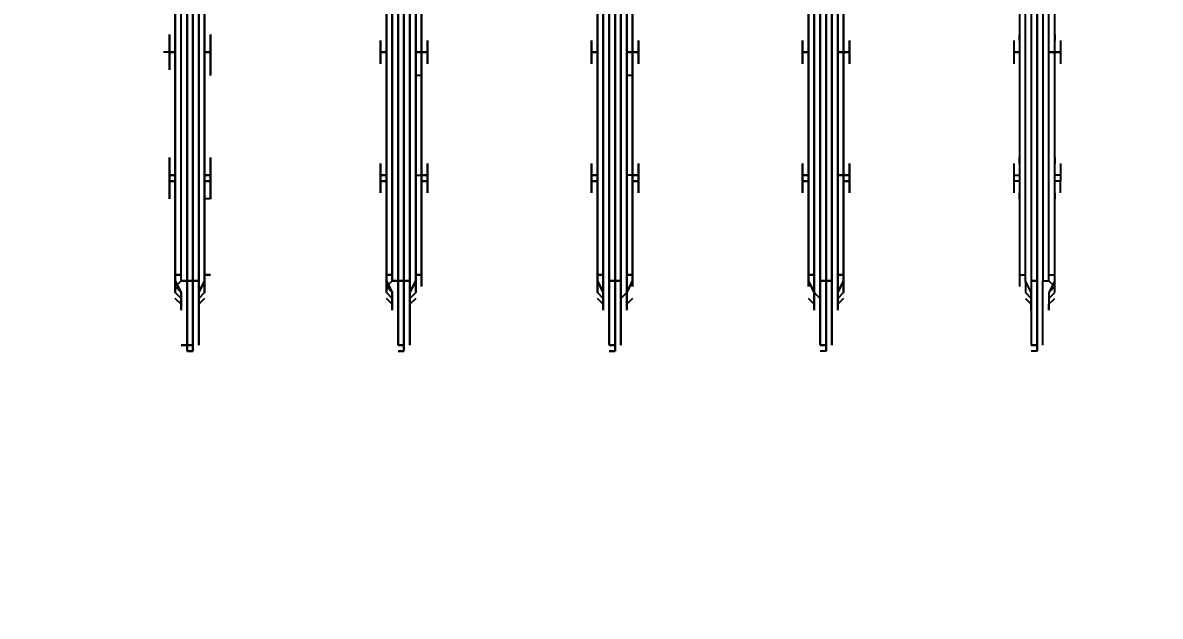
# Model space of a CAD drawing. Header units: metres. Extents: x 529751 to 530172, y 2673807 to 2674119.
# Drawn here: x 529982.7355 to 529983.0039, y 2673955.0805 to 2673955.2205 of the extents above; entities that cross this region are included whole.
import ezdxf

# ---------------------------------------------------------------- set-up
doc = ezdxf.new("R2010")
doc.units = ezdxf.units.M
doc.layers.add('IDT', color=7, linetype='Continuous')
doc.layers.add('MMS Block Numbering', color=7, linetype='Continuous')
doc.styles.add('Adani Regular', font='Adani Regular.ttf')

# ---------------------------------------------------------------- blocks, each defined once
blk = doc.blocks.new('IDT')
at = {"layer": 'IDT', "color": 0, "lineweight": 25}
for p, q in [((17.25909, 9.0185), (17.25909, 9.00329)), ((17.26048, 9.01989), (17.26048, 9.00329)), ((17.26048, 9.00329), (17.26048, 9.01989)), ((17.26048, 9.01989), (17.26186, 9.01989)), ((17.26186, 9.0185), (17.26048, 9.0185)), ((17.26048, 9.0185), (17.26186, 9.0185)), ((17.26186, 9.00329), (17.26186, 9.0185)), ((17.30889, 9.00329), (17.30889, 9.0185)), ((17.30889, 9.0185), (17.30889, 9.00329)), ((17.31027, 9.01989), (17.31027, 9.00329)), ((17.31027, 9.00329), (17.31027, 9.01989)), ((17.31027, 9.01989), (17.31027, 9.00329)), ((17.31027, 9.00329), (17.31027, 9.01989)), ((17.31027, 9.01989), (17.31165, 9.01989)), ((17.31165, 9.0185), (17.31027, 9.0185)), ((17.31027, 9.0185), (17.31165, 9.0185)), ((17.31165, 9.0185), (17.31027, 9.0185)), ((17.31027, 9.0185), (17.31165, 9.0185)), ((17.31165, 9.0185), (17.31165, 9.00329)), ((17.31165, 9.00329), (17.31165, 9.0185)), ((17.35868, 9.00329), (17.35868, 9.0185)), ((17.35868, 9.0185), (17.35868, 9.00329)), ((17.36145, 9.01989), (17.36006, 9.01989)), ((17.36006, 9.01989), (17.36006, 9.00329)), ((17.36006, 9.00329), (17.36006, 9.01989)), ((17.36006, 9.01989), (17.36006, 9.00329)), ((17.36006, 9.00329), (17.36006, 9.01989)), ((17.36006, 9.01989), (17.36145, 9.01989)), ((17.36145, 9.0185), (17.36006, 9.0185)), ((17.36006, 9.0185), (17.36145, 9.0185)), ((17.36145, 9.0185), (17.36006, 9.0185)), ((17.36006, 9.0185), (17.36145, 9.0185)), ((17.36145, 9.0185), (17.36145, 9.00329)), ((17.36145, 9.00329), (17.36145, 9.0185)), ((17.40847, 9.00329), (17.40847, 9.0185)), ((17.40847, 9.0185), (17.40847, 9.00329)), ((17.40986, 9.01989), (17.40986, 9.00329)), ((17.40986, 9.00329), (17.40986, 9.01989)), ((17.40986, 9.01989), (17.41124, 9.01989)), ((17.41124, 9.01989), (17.40986, 9.01989)), ((17.40986, 9.01989), (17.40986, 9.00329)), ((17.40986, 9.00329), (17.40986, 9.01989)), ((17.41124, 9.0185), (17.40986, 9.0185)), ((17.40986, 9.0185), (17.41124, 9.0185)), ((17.41124, 9.0185), (17.40986, 9.0185)), ((17.40986, 9.0185), (17.41124, 9.0185)), ((17.41124, 9.00329), (17.41124, 9.0185)), ((17.41124, 9.0185), (17.41124, 9.00329)), ((17.45827, 9.00329), (17.45827, 9.0185)), ((17.45827, 9.0185), (17.45827, 9.00329)), ((17.46103, 9.01989), (17.45965, 9.01989)), ((17.45965, 9.01989), (17.45965, 9.00329)), ((17.45965, 9.00329), (17.45965, 9.01989)), ((17.45965, 9.01989), (17.46103, 9.01989)), ((17.46103, 9.0185), (17.45965, 9.0185)), ((17.45965, 9.0185), (17.46103, 9.0185)), ((17.46103, 9.00329), (17.46103, 9.01989)), ((17.46103, 9.01989), (17.46103, 9.00329)), ((17.46103, 9.0185), (17.46103, 9.00329)), ((17.46103, 9.00329), (17.46103, 9.0185)), ((17.46103, 9.0185), (17.46242, 9.0185)), ((17.46242, 9.0185), (17.46103, 9.0185)), ((17.25771, 9.00605), (17.25771, 9.0102)), ((17.25771, 9.0102), (17.25771, 9.00882)), ((17.26186, 9.00882), (17.26186, 9.0102)), ((17.26186, 9.0102), (17.26186, 9.00605)), ((17.3075, 9.0102), (17.3075, 9.00605)), ((17.3075, 9.00605), (17.3075, 9.0102)), ((17.3075, 9.0102), (17.3075, 9.00882)), ((17.3075, 9.00882), (17.3075, 9.0102)), ((17.31304, 9.00882), (17.31304, 9.0102)), ((17.31304, 9.0102), (17.31304, 9.00605)), ((17.31304, 9.00605), (17.31304, 9.0102)), ((17.31304, 9.0102), (17.31304, 9.00882)), ((17.3573, 9.0102), (17.3573, 9.00605)), ((17.3573, 9.00605), (17.3573, 9.0102)), ((17.3573, 9.0102), (17.3573, 9.00882)), ((17.3573, 9.00882), (17.3573, 9.0102)), ((17.36283, 9.00882), (17.36283, 9.0102)), ((17.36283, 9.0102), (17.36283, 9.00605)), ((17.36283, 9.00605), (17.36283, 9.0102)), ((17.36283, 9.0102), (17.36283, 9.00882)), ((17.40847, 9.00605), (17.40847, 9.0102)), ((17.40847, 9.0102), (17.40847, 9.00882)), ((17.40847, 9.00882), (17.40847, 9.0102)), ((17.40847, 9.0102), (17.40847, 9.00605)), ((17.41262, 9.00882), (17.41262, 9.0102)), ((17.41262, 9.0102), (17.41262, 9.00605)), ((17.41262, 9.00605), (17.41262, 9.0102)), ((17.41262, 9.0102), (17.41262, 9.00882)), ((17.45827, 9.00605), (17.45827, 9.0102)), ((17.45827, 9.0102), (17.45827, 9.00882)), ((17.45827, 9.00882), (17.45827, 9.0102)), ((17.45827, 9.0102), (17.45827, 9.00605)), ((17.46242, 9.00882), (17.46242, 9.0102)), ((17.46242, 9.0102), (17.46242, 9.00605)), ((17.46242, 9.00605), (17.46242, 9.0102)), ((17.46242, 9.0102), (17.46242, 9.00882)), ((17.25771, 9.00882), (17.25633, 9.00744)), ((17.25771, 9.00744), (17.25633, 9.00605)), ((17.26324, 9.00744), (17.26186, 9.00882)), ((17.26324, 9.00605), (17.26186, 9.00744)), ((17.3075, 9.00882), (17.30612, 9.00744)), ((17.30612, 9.00744), (17.3075, 9.00882)), ((17.30612, 9.00605), (17.3075, 9.00744)), ((17.3075, 9.00744), (17.30612, 9.00605)), ((17.31165, 9.00744), (17.31304, 9.00605)), ((17.31304, 9.00605), (17.31165, 9.00744)), ((17.31442, 9.00744), (17.31304, 9.00882)), ((17.31304, 9.00882), (17.31442, 9.00744)), ((17.3573, 9.00882), (17.35591, 9.00744)), ((17.35591, 9.00744), (17.3573, 9.00882)), ((17.3573, 9.00605), (17.35868, 9.00744)), ((17.35868, 9.00744), (17.3573, 9.00605)), ((17.36421, 9.00744), (17.36283, 9.00882)), ((17.36283, 9.00882), (17.36421, 9.00744)), ((17.36421, 9.00605), (17.36283, 9.00744)), ((17.36283, 9.00744), (17.36421, 9.00605)), ((17.40847, 9.00882), (17.40709, 9.00744)), ((17.40709, 9.00744), (17.40847, 9.00882)), ((17.40709, 9.00605), (17.40847, 9.00744)), ((17.40847, 9.00744), (17.40709, 9.00605)), ((17.41401, 9.00744), (17.41262, 9.00882)), ((17.41262, 9.00882), (17.41401, 9.00744)), ((17.41401, 9.00605), (17.41262, 9.00744)), ((17.41262, 9.00744), (17.41401, 9.00605)), ((17.45827, 9.00882), (17.45688, 9.00744)), ((17.45688, 9.00744), (17.45827, 9.00882)), ((17.45688, 9.00605), (17.45827, 9.00744)), ((17.45827, 9.00744), (17.45688, 9.00605)), ((17.4638, 9.00744), (17.46242, 9.00882)), ((17.46242, 9.00882), (17.4638, 9.00744)), ((17.4638, 9.00605), (17.46242, 9.00744)), ((17.46242, 9.00744), (17.4638, 9.00605)), ((17.25633, 9.00467), (17.25771, 9.00605)), ((17.25633, 9.00329), (17.25771, 9.00605)), ((17.25633, 9.00605), (17.25633, 9.00467)), ((17.25771, 9.00329), (17.25633, 9.00467)), ((17.25633, 9.00467), (17.25633, 9.00191)), ((17.26186, 9.00605), (17.26324, 9.00329)), ((17.26324, 9.00329), (17.26324, 9.00605)), ((17.26324, 9.00467), (17.26324, 9.00605)), ((17.26463, 9.00191), (17.26463, 9.00467)), ((17.3075, 9.00605), (17.30612, 9.00329)), ((17.30612, 9.00329), (17.3075, 9.00605)), ((17.30612, 9.00467), (17.30612, 9.00605)), ((17.30612, 9.00605), (17.30612, 9.00467)), ((17.30612, 9.00467), (17.30612, 9.00191)), ((17.30612, 9.00191), (17.30612, 9.00467)), ((17.3075, 9.00329), (17.3075, 9.00605)), ((17.3075, 9.00605), (17.3075, 9.00329)), ((17.31304, 9.00605), (17.31442, 9.00329)), ((17.31442, 9.00329), (17.31304, 9.00605)), ((17.31304, 9.00329), (17.31304, 9.00605)), ((17.31304, 9.00605), (17.31304, 9.00329)), ((17.31304, 9.00605), (17.31304, 9.00467)), ((17.31304, 9.00467), (17.31304, 9.00605)), ((17.31442, 9.00191), (17.31442, 9.00467)), ((17.31442, 9.00467), (17.31442, 9.00191)), ((17.3573, 9.00605), (17.35591, 9.00329)), ((17.35591, 9.00329), (17.3573, 9.00605)), ((17.35591, 9.00191), (17.35591, 9.00467)), ((17.35591, 9.00467), (17.35591, 9.00191)), ((17.3573, 9.00329), (17.3573, 9.00605)), ((17.3573, 9.00605), (17.3573, 9.00329)), ((17.3573, 9.00467), (17.3573, 9.00605)), ((17.3573, 9.00605), (17.3573, 9.00467)), ((17.36283, 9.00605), (17.36421, 9.00329)), ((17.36421, 9.00329), (17.36283, 9.00605)), ((17.36283, 9.00329), (17.36283, 9.00605)), ((17.36283, 9.00605), (17.36283, 9.00329)), ((17.36421, 9.00467), (17.36421, 9.00605)), ((17.36421, 9.00605), (17.36421, 9.00467)), ((17.36421, 9.00467), (17.36421, 9.00191)), ((17.36421, 9.00191), (17.36421, 9.00467)), ((17.40571, 9.00191), (17.40571, 9.00467)), ((17.40571, 9.00467), (17.40571, 9.00191)), ((17.40709, 9.00329), (17.40709, 9.00605)), ((17.40709, 9.00605), (17.40709, 9.00329)), ((17.40709, 9.00329), (17.40847, 9.00605)), ((17.40847, 9.00605), (17.40709, 9.00329)), ((17.40709, 9.00467), (17.40709, 9.00605)), ((17.40709, 9.00605), (17.40709, 9.00467)), ((17.41401, 9.00467), (17.41262, 9.00605)), ((17.41262, 9.00605), (17.41401, 9.00467)), ((17.41262, 9.00605), (17.41401, 9.00329)), ((17.41401, 9.00329), (17.41262, 9.00605)), ((17.41262, 9.00329), (17.41401, 9.00467)), ((17.41401, 9.00467), (17.41262, 9.00329)), ((17.41401, 9.00467), (17.41401, 9.00605)), ((17.41401, 9.00605), (17.41401, 9.00467)), ((17.41401, 9.00467), (17.41401, 9.00191)), ((17.41401, 9.00191), (17.41401, 9.00467)), ((17.45688, 9.00329), (17.45688, 9.00605)), ((17.45688, 9.00605), (17.45688, 9.00329)), ((17.45688, 9.00329), (17.45827, 9.00605)), ((17.45827, 9.00605), (17.45688, 9.00329)), ((17.45688, 9.00467), (17.45688, 9.00605)), ((17.45688, 9.00605), (17.45688, 9.00467)), ((17.45688, 9.00467), (17.45688, 9.00191)), ((17.45688, 9.00191), (17.45688, 9.00467)), ((17.46242, 9.00605), (17.4638, 9.00329)), ((17.4638, 9.00329), (17.46242, 9.00605)), ((17.4638, 9.00467), (17.46242, 9.00605)), ((17.46242, 9.00605), (17.4638, 9.00467)), ((17.46242, 9.00329), (17.4638, 9.00467)), ((17.4638, 9.00467), (17.46242, 9.00329)), ((17.4638, 9.00467), (17.4638, 9.00605)), ((17.4638, 9.00605), (17.4638, 9.00467)), ((17.4638, 9.00467), (17.4638, 9.00191)), ((17.4638, 9.00191), (17.4638, 9.00467)), ((17.25771, 9.00191), (17.25633, 9.00191)), ((17.25633, 9.00191), (17.25633, 8.80826)), ((17.25909, 9.00329), (17.25771, 9.00329)), ((17.25771, 9.00329), (17.25771, 8.80826)), ((17.25909, 8.80826), (17.25909, 9.00329)), ((17.26186, 9.00329), (17.26048, 9.00329)), ((17.26048, 9.00329), (17.26186, 9.00329)), ((17.26048, 8.80826), (17.26048, 9.00329)), ((17.26048, 9.00329), (17.26048, 8.80826)), ((17.26186, 8.80826), (17.26186, 9.00329)), ((17.26324, 9.00329), (17.26324, 8.80826)), ((17.26463, 9.00191), (17.26324, 9.00191)), ((17.26463, 8.80826), (17.26463, 9.00191)), ((17.30612, 9.00191), (17.3075, 9.00191)), ((17.3075, 9.00191), (17.30612, 9.00191)), ((17.30612, 9.00191), (17.30612, 8.80826)), ((17.30612, 8.80826), (17.30612, 9.00191)), ((17.3075, 8.80826), (17.3075, 9.00329)), ((17.3075, 9.00329), (17.3075, 8.80826)), ((17.30889, 9.00329), (17.31027, 9.00329)), ((17.31027, 9.00329), (17.30889, 9.00329)), ((17.30889, 9.00329), (17.30889, 8.80826)), ((17.30889, 8.80826), (17.30889, 9.00329)), ((17.31165, 9.00329), (17.31027, 9.00329)), ((17.31027, 9.00329), (17.31165, 9.00329)), ((17.31165, 9.00329), (17.31027, 9.00329)), ((17.31027, 9.00329), (17.31165, 9.00329)), ((17.31027, 8.80826), (17.31027, 9.00329)), ((17.31027, 9.00329), (17.31027, 8.80826)), ((17.31027, 8.80826), (17.31027, 9.00329)), ((17.31027, 9.00329), (17.31027, 8.80826)), ((17.31165, 9.00329), (17.31165, 8.80826)), ((17.31165, 8.80826), (17.31165, 9.00329)), ((17.31304, 8.80826), (17.31304, 9.00329)), ((17.31304, 9.00329), (17.31304, 8.80826)), ((17.31442, 9.00191), (17.31304, 9.00191)), ((17.31304, 9.00191), (17.31442, 9.00191)), ((17.31442, 9.00191), (17.31442, 8.80826)), ((17.31442, 8.80826), (17.31442, 9.00191)), ((17.35591, 9.00191), (17.3573, 9.00191)), ((17.3573, 9.00191), (17.35591, 9.00191)), ((17.35591, 9.00191), (17.35591, 8.8055)), ((17.35591, 8.8055), (17.35591, 9.00191)), ((17.3573, 8.8055), (17.3573, 9.00329)), ((17.3573, 9.00329), (17.3573, 8.8055)), ((17.35868, 9.00329), (17.35868, 8.8055)), ((17.35868, 8.8055), (17.35868, 9.00329)), ((17.36006, 9.00329), (17.35868, 9.00329)), ((17.35868, 9.00329), (17.36006, 9.00329)), ((17.36006, 9.00329), (17.36145, 9.00329)), ((17.36145, 9.00329), (17.36006, 9.00329)), ((17.36006, 9.00329), (17.36145, 9.00329)), ((17.36145, 9.00329), (17.36006, 9.00329)), ((17.36006, 8.8055), (17.36006, 9.00329)), ((17.36006, 9.00329), (17.36006, 8.8055)), ((17.36006, 8.8055), (17.36006, 9.00329)), ((17.36006, 9.00329), (17.36006, 8.8055)), ((17.36145, 9.00329), (17.36145, 8.8055)), ((17.36145, 8.8055), (17.36145, 9.00329)), ((17.36283, 8.8055), (17.36283, 9.00329)), ((17.36283, 9.00329), (17.36283, 8.8055)), ((17.36283, 9.00191), (17.36421, 9.00191)), ((17.36421, 9.00191), (17.36283, 9.00191)), ((17.36421, 9.00191), (17.36421, 8.8055)), ((17.36421, 8.8055), (17.36421, 9.00191)), ((17.40571, 9.00191), (17.40709, 9.00191)), ((17.40709, 9.00191), (17.40571, 9.00191)), ((17.40571, 9.00191), (17.40571, 8.8055)), ((17.40571, 8.8055), (17.40571, 9.00191)), ((17.40709, 8.8055), (17.40709, 9.00329)), ((17.40709, 9.00329), (17.40709, 8.8055)), ((17.40847, 9.00329), (17.40847, 8.8055)), ((17.40847, 8.8055), (17.40847, 9.00329)), ((17.40986, 9.00329), (17.40847, 9.00329)), ((17.40847, 9.00329), (17.40986, 9.00329)), ((17.40986, 9.00329), (17.41124, 9.00329)), ((17.41124, 9.00329), (17.40986, 9.00329)), ((17.40986, 8.8055), (17.40986, 9.00329)), ((17.40986, 9.00329), (17.40986, 8.8055)), ((17.40986, 8.8055), (17.40986, 9.00329)), ((17.40986, 9.00329), (17.40986, 8.8055)), ((17.41262, 9.00329), (17.41124, 9.00329)), ((17.41124, 9.00329), (17.41124, 8.8055)), ((17.41124, 8.8055), (17.41124, 9.00329)), ((17.41124, 9.00329), (17.41262, 9.00329)), ((17.41262, 8.8055), (17.41262, 9.00329)), ((17.41262, 9.00329), (17.41262, 8.8055)), ((17.41262, 9.00191), (17.41401, 9.00191)), ((17.41401, 9.00191), (17.41262, 9.00191)), ((17.41401, 9.00191), (17.41401, 8.8055)), ((17.41401, 8.8055), (17.41401, 9.00191)), ((17.45688, 9.00191), (17.4555, 9.00191)), ((17.4555, 9.00191), (17.45688, 9.00191)), ((17.45688, 8.8055), (17.45688, 9.00329)), ((17.45688, 9.00329), (17.45688, 8.8055)), ((17.45688, 9.00191), (17.45688, 8.8055)), ((17.45688, 8.8055), (17.45688, 9.00191)), ((17.45827, 9.00329), (17.45827, 8.8055)), ((17.45827, 8.8055), (17.45827, 9.00329)), ((17.45965, 9.00329), (17.45827, 9.00329)), ((17.45827, 9.00329), (17.45965, 9.00329)), ((17.46103, 9.00329), (17.45965, 9.00329)), ((17.45965, 9.00329), (17.46103, 9.00329)), ((17.45965, 9.00329), (17.45965, 8.8055)), ((17.45965, 8.8055), (17.45965, 9.00329)), ((17.46103, 9.00329), (17.46242, 9.00329)), ((17.46242, 9.00329), (17.46103, 9.00329)), ((17.46103, 9.00329), (17.46103, 8.8055)), ((17.46103, 8.8055), (17.46103, 9.00329)), ((17.46103, 9.00329), (17.46103, 8.8055)), ((17.46103, 8.8055), (17.46103, 9.00329)), ((17.46242, 9.00329), (17.46242, 8.8055)), ((17.46242, 9.00329), (17.46242, 8.8055)), ((17.46242, 9.00191), (17.4638, 9.00191)), ((17.4638, 9.00191), (17.46242, 9.00191)), ((17.4638, 9.00191), (17.4638, 8.8055)), ((17.4638, 8.8055), (17.4638, 9.00191)), ((17.25494, 8.98254), (17.25494, 8.97977)), ((17.25633, 8.98254), (17.25633, 8.98392)), ((17.25633, 8.98392), (17.25633, 8.97977)), ((17.26463, 8.97977), (17.26463, 8.98392)), ((17.26463, 8.98392), (17.26463, 8.98254)), ((17.26601, 8.97977), (17.26601, 8.98254)), ((17.30474, 8.97977), (17.30474, 8.98254)), ((17.30474, 8.98254), (17.30474, 8.97977)), ((17.30612, 8.98254), (17.30612, 8.98392)), ((17.30612, 8.98392), (17.30612, 8.98254)), ((17.30612, 8.97839), (17.30612, 8.98392)), ((17.30612, 8.98392), (17.30612, 8.97839)), ((17.31442, 8.97977), (17.31442, 8.98392)), ((17.31442, 8.98392), (17.31442, 8.98254)), ((17.31442, 8.98254), (17.31442, 8.98392)), ((17.31442, 8.98392), (17.31442, 8.97424)), ((17.3158, 8.98254), (17.3158, 8.97977)), ((17.3158, 8.97977), (17.3158, 8.98254)), ((17.35453, 8.98254), (17.35453, 8.97977)), ((17.35453, 8.97977), (17.35453, 8.98254)), ((17.35591, 8.98254), (17.35591, 8.98392)), ((17.35591, 8.98392), (17.35591, 8.98254)), ((17.35591, 8.97977), (17.35591, 8.98392)), ((17.35591, 8.98392), (17.35591, 8.97839)), ((17.36421, 8.98392), (17.36421, 8.98254)), ((17.36421, 8.98254), (17.36421, 8.98392)), ((17.36421, 8.97977), (17.36421, 8.98392)), ((17.36421, 8.98392), (17.36421, 8.97977)), ((17.3656, 8.97977), (17.3656, 8.98254)), ((17.3656, 8.98254), (17.3656, 8.97977)), ((17.40432, 8.97977), (17.40432, 8.98254)), ((17.40432, 8.98254), (17.40432, 8.97977)), ((17.40571, 8.97977), (17.40571, 8.98392)), ((17.40571, 8.98392), (17.40571, 8.98254)), ((17.40571, 8.98254), (17.40571, 8.98392)), ((17.40571, 8.98392), (17.40571, 8.97839)), ((17.41401, 8.98392), (17.41401, 8.97977)), ((17.41401, 8.97977), (17.41401, 8.98392)), ((17.41401, 8.98392), (17.41401, 8.98254)), ((17.41401, 8.98254), (17.41401, 8.98392)), ((17.41539, 8.98254), (17.41539, 8.97977)), ((17.41539, 8.97977), (17.41539, 8.98254)), ((17.4555, 8.98392), (17.4555, 8.98254)), ((17.4555, 8.97977), (17.4555, 8.98392)), ((17.4555, 8.98392), (17.4555, 8.98254)), ((17.4555, 8.97977), (17.4555, 8.98392)), ((17.4555, 8.98392), (17.45688, 8.98392)), ((17.4555, 8.98254), (17.4555, 8.97977)), ((17.4555, 8.98254), (17.4555, 8.97977)), ((17.4638, 8.98392), (17.4638, 8.97977)), ((17.4638, 8.97839), (17.4638, 8.98392)), ((17.46518, 8.98392), (17.46518, 8.98254)), ((17.46518, 8.98254), (17.46518, 8.98392)), ((17.46518, 8.98254), (17.46518, 8.97977)), ((17.46518, 8.97977), (17.46518, 8.98254)), ((17.25494, 8.97977), (17.25633, 8.97977)), ((17.25494, 8.97839), (17.25494, 8.97977)), ((17.25633, 8.97977), (17.25633, 8.97839)), ((17.26463, 8.97839), (17.26463, 8.97977)), ((17.26463, 8.97977), (17.26601, 8.97977)), ((17.26601, 8.97839), (17.26601, 8.97977)), ((17.30612, 8.97977), (17.30474, 8.97977)), ((17.30474, 8.97977), (17.30474, 8.97839)), ((17.30474, 8.97839), (17.30474, 8.97977)), ((17.30474, 8.97977), (17.30612, 8.97977)), ((17.31442, 8.97839), (17.31442, 8.97977)), ((17.3158, 8.97977), (17.31442, 8.97977)), ((17.31442, 8.97977), (17.3158, 8.97977)), ((17.3158, 8.97839), (17.3158, 8.97977)), ((17.3158, 8.97977), (17.3158, 8.97839)), ((17.35453, 8.97977), (17.35591, 8.97977)), ((17.35591, 8.97977), (17.35453, 8.97977)), ((17.35453, 8.97977), (17.35453, 8.97839)), ((17.35453, 8.97839), (17.35453, 8.97977)), ((17.35591, 8.97839), (17.35591, 8.97977)), ((17.36421, 8.97839), (17.36421, 8.97977)), ((17.36421, 8.97977), (17.3656, 8.97977)), ((17.3656, 8.97977), (17.36421, 8.97977)), ((17.36421, 8.97977), (17.36421, 8.97839)), ((17.3656, 8.97977), (17.3656, 8.97839)), ((17.3656, 8.97839), (17.3656, 8.97977)), ((17.40571, 8.97977), (17.40432, 8.97977)), ((17.40432, 8.97977), (17.40432, 8.97839)), ((17.40432, 8.97839), (17.40432, 8.97977)), ((17.40432, 8.97977), (17.40571, 8.97977)), ((17.40571, 8.97839), (17.40571, 8.97977)), ((17.41401, 8.97977), (17.41401, 8.97839)), ((17.41401, 8.97839), (17.41401, 8.97977)), ((17.41401, 8.97977), (17.41539, 8.97977)), ((17.41539, 8.97977), (17.41401, 8.97977)), ((17.41539, 8.97977), (17.41539, 8.97839)), ((17.41539, 8.97839), (17.41539, 8.97977)), ((17.4555, 8.97977), (17.4555, 8.97839)), ((17.4555, 8.97839), (17.4555, 8.97977)), ((17.4555, 8.97977), (17.4555, 8.97839)), ((17.4555, 8.97839), (17.4555, 8.97977)), ((17.4555, 8.97977), (17.45688, 8.97977)), ((17.45688, 8.97977), (17.4555, 8.97977)), ((17.4638, 8.97977), (17.46518, 8.97977)), ((17.46518, 8.97977), (17.4638, 8.97977)), ((17.4638, 8.97977), (17.4638, 8.97839)), ((17.46518, 8.97977), (17.46518, 8.97839)), ((17.46518, 8.97839), (17.46518, 8.97977)), ((17.25494, 8.97563), (17.25494, 8.97839)), ((17.25494, 8.97839), (17.25633, 8.97839)), ((17.25633, 8.97839), (17.25633, 8.97424)), ((17.26463, 8.97424), (17.26463, 8.97839)), ((17.26601, 8.97839), (17.26463, 8.97839)), ((17.26601, 8.97563), (17.26601, 8.97839)), ((17.30474, 8.97839), (17.30474, 8.97563)), ((17.30474, 8.97563), (17.30474, 8.97839)), ((17.30474, 8.97839), (17.30612, 8.97839)), ((17.30612, 8.97839), (17.30474, 8.97839)), ((17.3075, 8.97839), (17.30612, 8.97839)), ((17.30612, 8.97839), (17.30612, 8.97424)), ((17.30612, 8.97424), (17.30612, 8.97839)), ((17.30612, 8.97839), (17.3075, 8.97839)), ((17.31442, 8.97424), (17.31442, 8.97839)), ((17.31442, 8.97839), (17.3158, 8.97839)), ((17.3158, 8.97839), (17.31442, 8.97839)), ((17.3158, 8.97839), (17.3158, 8.97563)), ((17.3158, 8.97563), (17.3158, 8.97839)), ((17.35591, 8.97839), (17.35453, 8.97839)), ((17.35453, 8.97839), (17.35453, 8.97563)), ((17.35453, 8.97563), (17.35453, 8.97839)), ((17.35453, 8.97839), (17.35591, 8.97839)), ((17.35591, 8.97839), (17.35591, 8.97424)), ((17.35591, 8.97424), (17.35591, 8.97839)), ((17.35591, 8.97839), (17.3573, 8.97839)), ((17.36421, 8.97839), (17.3656, 8.97839)), ((17.3656, 8.97839), (17.36421, 8.97839)), ((17.36421, 8.97839), (17.36421, 8.97424)), ((17.36421, 8.97424), (17.36421, 8.97839)), ((17.3656, 8.97839), (17.3656, 8.97563)), ((17.3656, 8.97563), (17.3656, 8.97839)), ((17.40571, 8.97839), (17.40432, 8.97839)), ((17.40432, 8.97839), (17.40432, 8.97563)), ((17.40432, 8.97563), (17.40432, 8.97839)), ((17.40432, 8.97839), (17.40571, 8.97839)), ((17.40709, 8.97839), (17.40571, 8.97839)), ((17.40571, 8.97839), (17.40571, 8.97424)), ((17.40571, 8.97424), (17.40571, 8.97839)), ((17.41401, 8.97424), (17.41401, 8.97839)), ((17.41401, 8.97839), (17.41401, 8.97424)), ((17.41401, 8.97839), (17.41539, 8.97839)), ((17.41539, 8.97839), (17.41401, 8.97839)), ((17.41539, 8.97839), (17.41539, 8.97563)), ((17.41539, 8.97563), (17.41539, 8.97839)), ((17.4555, 8.97839), (17.4555, 8.97563)), ((17.4555, 8.97563), (17.4555, 8.97839)), ((17.4555, 8.97839), (17.4555, 8.97424)), ((17.4555, 8.97424), (17.4555, 8.97839)), ((17.4555, 8.97839), (17.45688, 8.97839)), ((17.45688, 8.97839), (17.4555, 8.97839)), ((17.4555, 8.97839), (17.45688, 8.97839)), ((17.45688, 8.97839), (17.4555, 8.97839)), ((17.4638, 8.97839), (17.4638, 8.97424)), ((17.4638, 8.97424), (17.4638, 8.97839)), ((17.4638, 8.97839), (17.46518, 8.97839)), ((17.46518, 8.97839), (17.4638, 8.97839)), ((17.46518, 8.97839), (17.46518, 8.97563)), ((17.46518, 8.97563), (17.46518, 8.97839)), ((17.25633, 8.97424), (17.25633, 8.97563)), ((17.26463, 8.97563), (17.26463, 8.97424)), ((17.30612, 8.97424), (17.30612, 8.97563)), ((17.30612, 8.97563), (17.30612, 8.97424)), ((17.31442, 8.97563), (17.31442, 8.97424)), ((17.31442, 8.97424), (17.31442, 8.97563)), ((17.35591, 8.97424), (17.35591, 8.97563)), ((17.35591, 8.97563), (17.35591, 8.97424)), ((17.36421, 8.97424), (17.36421, 8.97563)), ((17.36421, 8.97563), (17.36421, 8.97424)), ((17.40571, 8.97424), (17.40571, 8.97563)), ((17.40571, 8.97563), (17.40571, 8.97424)), ((17.41401, 8.97563), (17.41401, 8.97424)), ((17.41401, 8.97424), (17.41401, 8.97563)), ((17.4555, 8.97563), (17.4555, 8.97424)), ((17.4555, 8.97424), (17.4555, 8.97563)), ((17.46518, 8.97563), (17.46518, 8.97424)), ((17.46518, 8.97424), (17.46518, 8.97563)), ((17.25633, 8.95488), (17.25633, 8.94935)), ((17.25633, 8.95349), (17.25633, 8.95211)), ((17.26463, 8.94935), (17.26463, 8.95488)), ((17.26463, 8.95211), (17.26463, 8.95349)), ((17.30612, 8.94935), (17.30612, 8.95488)), ((17.30612, 8.95488), (17.30612, 8.94935)), ((17.30612, 8.95211), (17.30612, 8.95349)), ((17.30612, 8.95349), (17.30612, 8.95211)), ((17.31442, 8.94935), (17.31442, 8.95488)), ((17.31442, 8.95488), (17.31442, 8.9452)), ((17.31442, 8.95349), (17.31442, 8.95211)), ((17.31442, 8.95211), (17.31442, 8.95349)), ((17.35591, 8.95488), (17.3573, 8.95488)), ((17.35591, 8.94935), (17.35591, 8.95488)), ((17.35591, 8.95488), (17.35591, 8.94935)), ((17.35591, 8.95211), (17.35591, 8.95349)), ((17.35591, 8.95349), (17.35591, 8.95211)), ((17.36421, 8.94935), (17.36421, 8.95488)), ((17.36421, 8.95488), (17.36421, 8.94935)), ((17.36421, 8.95349), (17.36421, 8.95211)), ((17.36421, 8.95211), (17.36421, 8.95349)), ((17.40571, 8.94935), (17.40571, 8.95488)), ((17.40571, 8.95488), (17.40571, 8.94935)), ((17.40571, 8.95488), (17.40709, 8.95488)), ((17.40571, 8.95211), (17.40571, 8.95349)), ((17.40571, 8.95349), (17.40571, 8.95211)), ((17.41401, 8.95488), (17.41401, 8.94935)), ((17.41401, 8.94935), (17.41401, 8.95488)), ((17.41401, 8.95349), (17.41401, 8.95211)), ((17.41401, 8.95211), (17.41401, 8.95349)), ((17.4555, 8.95488), (17.4555, 8.94935)), ((17.4555, 8.94935), (17.4555, 8.95488)), ((17.4555, 8.95211), (17.4555, 8.95349)), ((17.4555, 8.95349), (17.4555, 8.95211)), ((17.4638, 8.9452), (17.4638, 8.95488)), ((17.4638, 8.95488), (17.4638, 8.94935)), ((17.46518, 8.95211), (17.46518, 8.95349)), ((17.46518, 8.95349), (17.46518, 8.95211)), ((17.25494, 8.94935), (17.25494, 8.95211)), ((17.26601, 8.94935), (17.26601, 8.95211)), ((17.30474, 8.95211), (17.30474, 8.94935)), ((17.30474, 8.94935), (17.30474, 8.95211)), ((17.3158, 8.95211), (17.3158, 8.94935)), ((17.3158, 8.94935), (17.3158, 8.95211)), ((17.35453, 8.95211), (17.35453, 8.94935)), ((17.35453, 8.94935), (17.35453, 8.95211)), ((17.3656, 8.95211), (17.3656, 8.94935)), ((17.3656, 8.94935), (17.3656, 8.95211)), ((17.40432, 8.95211), (17.40432, 8.94935)), ((17.40432, 8.94935), (17.40432, 8.95211)), ((17.41539, 8.95211), (17.41539, 8.94935)), ((17.41539, 8.94935), (17.41539, 8.95211)), ((17.4555, 8.95211), (17.4555, 8.94935)), ((17.4555, 8.94935), (17.4555, 8.95211)), ((17.46518, 8.94935), (17.46518, 8.95211)), ((17.46518, 8.95211), (17.46518, 8.94935)), ((17.25494, 8.94658), (17.25494, 8.94935)), ((17.25494, 8.94935), (17.25633, 8.94935)), ((17.25633, 8.94935), (17.25494, 8.94935)), ((17.25633, 8.94935), (17.25771, 8.94935)), ((17.25771, 8.94935), (17.25633, 8.94935)), ((17.25633, 8.94935), (17.25633, 8.9452)), ((17.26463, 8.9452), (17.26463, 8.94935)), ((17.26463, 8.94935), (17.26601, 8.94935)), ((17.26601, 8.94935), (17.26463, 8.94935)), ((17.26601, 8.94935), (17.26463, 8.94935)), ((17.26601, 8.94658), (17.26601, 8.94935)), ((17.30474, 8.94935), (17.30612, 8.94935)), ((17.30612, 8.94935), (17.30474, 8.94935)), ((17.30474, 8.94935), (17.30474, 8.94658)), ((17.30474, 8.94658), (17.30474, 8.94935)), ((17.30612, 8.94935), (17.30474, 8.94935)), ((17.30474, 8.94935), (17.30612, 8.94935)), ((17.30612, 8.94935), (17.30612, 8.9452)), ((17.30612, 8.9452), (17.30612, 8.94935)), ((17.30612, 8.94935), (17.3075, 8.94935)), ((17.3075, 8.94935), (17.30612, 8.94935)), ((17.31442, 8.9452), (17.31442, 8.94935)), ((17.3158, 8.94935), (17.31442, 8.94935)), ((17.31442, 8.94935), (17.3158, 8.94935)), ((17.3158, 8.94935), (17.31442, 8.94935)), ((17.31442, 8.94935), (17.3158, 8.94935)), ((17.3158, 8.94935), (17.3158, 8.94658)), ((17.3158, 8.94658), (17.3158, 8.94935)), ((17.35591, 8.94935), (17.35453, 8.94935)), ((17.35453, 8.94935), (17.35591, 8.94935)), ((17.35591, 8.94935), (17.35453, 8.94935)), ((17.35453, 8.94935), (17.35453, 8.94658)), ((17.35453, 8.94658), (17.35453, 8.94935)), ((17.35453, 8.94935), (17.35591, 8.94935)), ((17.35591, 8.9452), (17.35591, 8.94935)), ((17.35591, 8.94935), (17.3573, 8.94935)), ((17.3573, 8.94935), (17.35591, 8.94935)), ((17.35591, 8.94935), (17.35591, 8.9452)), ((17.35591, 8.94935), (17.3573, 8.94935)), ((17.3573, 8.94935), (17.35591, 8.94935)), ((17.36421, 8.9452), (17.36421, 8.94935)), ((17.36421, 8.94935), (17.3656, 8.94935)), ((17.3656, 8.94935), (17.36421, 8.94935)), ((17.36421, 8.94935), (17.36421, 8.9452)), ((17.36421, 8.94935), (17.3656, 8.94935)), ((17.3656, 8.94935), (17.36421, 8.94935)), ((17.3656, 8.94935), (17.36421, 8.94935)), ((17.36421, 8.94935), (17.3656, 8.94935)), ((17.3656, 8.94935), (17.3656, 8.94658)), ((17.3656, 8.94658), (17.3656, 8.94935)), ((17.40432, 8.94935), (17.40432, 8.94658)), ((17.40432, 8.94658), (17.40432, 8.94935)), ((17.40432, 8.94935), (17.40571, 8.94935)), ((17.40571, 8.94935), (17.40432, 8.94935)), ((17.40571, 8.94935), (17.40432, 8.94935)), ((17.40432, 8.94935), (17.40571, 8.94935)), ((17.40571, 8.9452), (17.40571, 8.94935)), ((17.40571, 8.94935), (17.40709, 8.94935)), ((17.40709, 8.94935), (17.40571, 8.94935)), ((17.40571, 8.94935), (17.40571, 8.9452)), ((17.40571, 8.94935), (17.40709, 8.94935)), ((17.41401, 8.94935), (17.41401, 8.9452)), ((17.41401, 8.9452), (17.41401, 8.94935)), ((17.41539, 8.94935), (17.41401, 8.94935)), ((17.41401, 8.94935), (17.41539, 8.94935)), ((17.41539, 8.94935), (17.41401, 8.94935)), ((17.41401, 8.94935), (17.41539, 8.94935)), ((17.41539, 8.94935), (17.41539, 8.94658)), ((17.41539, 8.94658), (17.41539, 8.94935)), ((17.4555, 8.94935), (17.45688, 8.94935)), ((17.45688, 8.94935), (17.4555, 8.94935)), ((17.4555, 8.94935), (17.4555, 8.9452)), ((17.4555, 8.9452), (17.4555, 8.94935)), ((17.4555, 8.94935), (17.45688, 8.94935)), ((17.45688, 8.94935), (17.4555, 8.94935)), ((17.4555, 8.94658), (17.4555, 8.94935)), ((17.4555, 8.94935), (17.45688, 8.94935)), ((17.45688, 8.94935), (17.4555, 8.94935)), ((17.4555, 8.94935), (17.4555, 8.94658)), ((17.4555, 8.94935), (17.45688, 8.94935)), ((17.45688, 8.94935), (17.4555, 8.94935)), ((17.46518, 8.94935), (17.4638, 8.94935)), ((17.4638, 8.94935), (17.46518, 8.94935)), ((17.46518, 8.94935), (17.4638, 8.94935)), ((17.4638, 8.94935), (17.4638, 8.9452)), ((17.4638, 8.94935), (17.46518, 8.94935)), ((17.46518, 8.94935), (17.4638, 8.94935)), ((17.4638, 8.94935), (17.46518, 8.94935)), ((17.46518, 8.94935), (17.46518, 8.94658)), ((17.46518, 8.94658), (17.46518, 8.94935)), ((17.46518, 8.94935), (17.46657, 8.94935)), ((17.25633, 8.9452), (17.25633, 8.94658)), ((17.26463, 8.94658), (17.26463, 8.9452)), ((17.30612, 8.9452), (17.30612, 8.94658)), ((17.30612, 8.94658), (17.30612, 8.9452)), ((17.31442, 8.94658), (17.31442, 8.9452)), ((17.31442, 8.9452), (17.31442, 8.94658)), ((17.35591, 8.9452), (17.35591, 8.94658)), ((17.35591, 8.94658), (17.35591, 8.9452)), ((17.36421, 8.94658), (17.36421, 8.9452)), ((17.36421, 8.9452), (17.36421, 8.94658)), ((17.40571, 8.9452), (17.40571, 8.94658)), ((17.40571, 8.94658), (17.40571, 8.9452)), ((17.41401, 8.9452), (17.41401, 8.94658)), ((17.41401, 8.94658), (17.41401, 8.9452)), ((17.4555, 8.9452), (17.4555, 8.94658)), ((17.4555, 8.94658), (17.4555, 8.9452)), ((17.46518, 8.94658), (17.46518, 8.9452)), ((17.46518, 8.9452), (17.46518, 8.94658))]:
    blk.add_line(p, q, dxfattribs=at)

msp = doc.modelspace()

# ---------------------------------------------------------------- block references
at = {"layer": 'IDT', "color": 8, "rotation": 180}
msp.add_blockref('IDT', (530000.23528, 2673964.16297), dxfattribs=at)

# ---------------------------------------------------------------- texts
at = {"layer": 'MMS Block Numbering', "insert": (529995.86477, 2673962.77627), "char_height": 7.5, "attachment_point": 5, "style": 'Adani Regular'}
msp.add_mtext_dynamic_manual_height_columns('A16d-\\PBL-22', width=41.5353798, gutter_width=1, heights=[0], dxfattribs=at)

doc.saveas('drawing.dxf')
